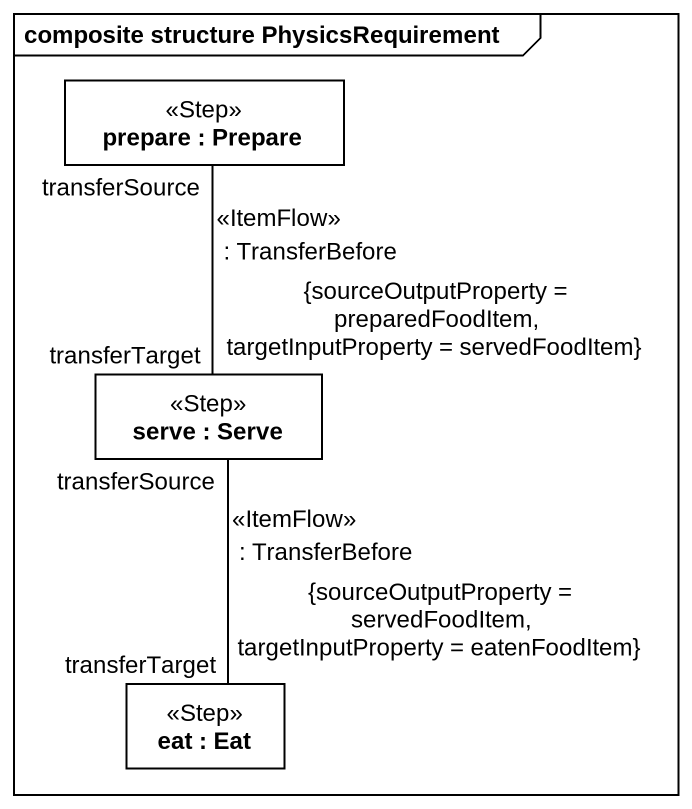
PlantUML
@startuml
mainframe composite structure PhysicsRequirement
rectangle "prepare : Prepare" as prepare <<Step>>
rectangle "serve : Serve" as serve <<Step>>
rectangle "eat : Eat" as eat <<Step>>
prepare "transferSource" -- "transferTarget" serve : <<ItemFlow>>\n: TransferBefore\n{sourceOutputProperty = preparedFoodItem, targetInputProperty = servedFoodItem}
serve "transferSource" -- "transferTarget" eat : <<ItemFlow>>\n: TransferBefore\n{sourceOutputProperty = servedFoodItem, targetInputProperty = eatenFoodItem}
@enduml
